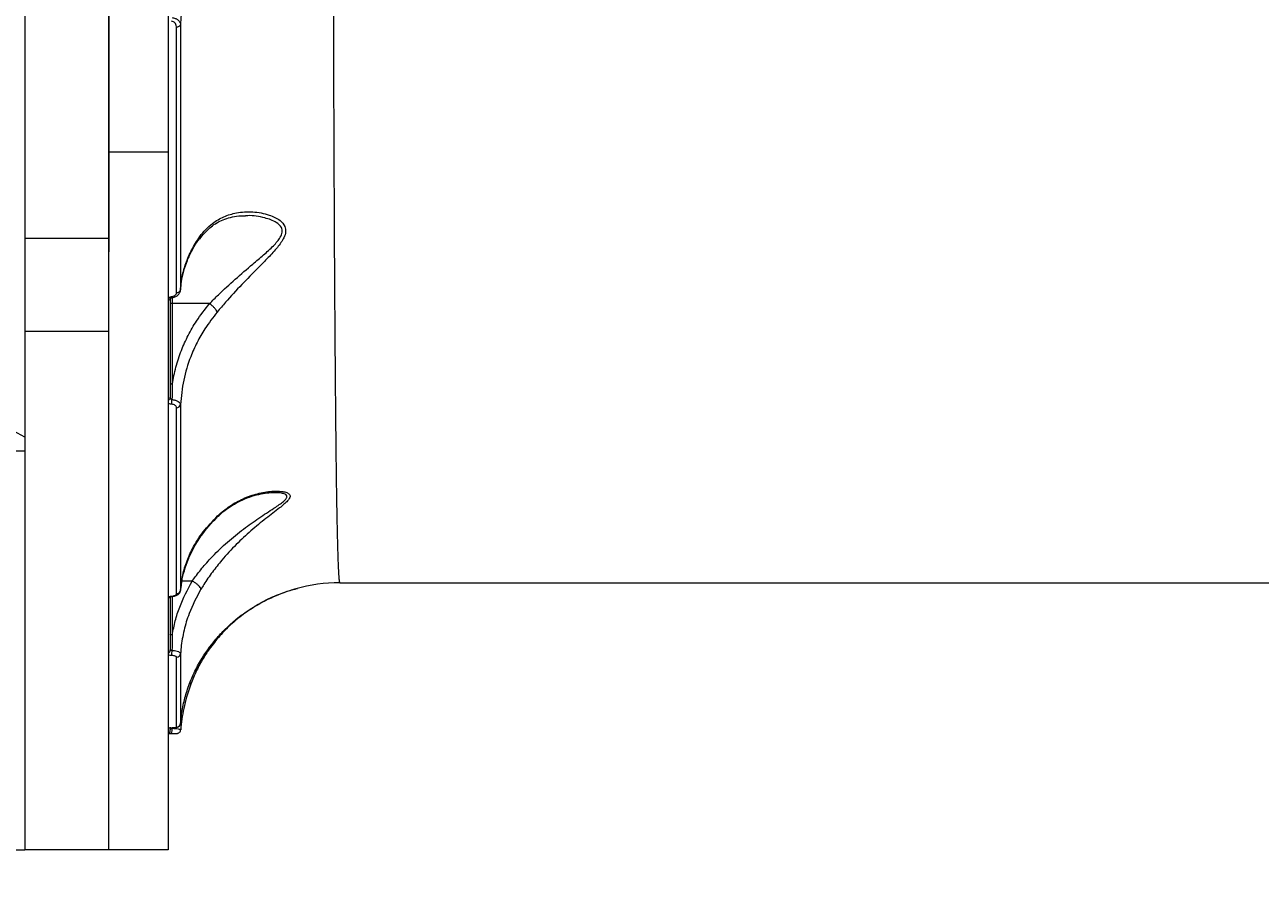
# Model space of a CAD drawing. Header units: millimetres. Extents: x -4688 to 6829, y -6350 to 4771.
# Drawn here: x 931.6 to 1241.4, y -171.3 to 45.8 of the extents above; entities that cross this region are included whole.
import ezdxf

# ---------------------------------------------------------------- set-up
doc = ezdxf.new("R2010")
doc.units = ezdxf.units.MM
for name, color, linetype in [('DIKOM_ОБЪЕКТ', 7, 'Continuous'), ('DIKOM_РАЗМЕР_ЗОНА', 7, 'Continuous'), ('DIKOM_РАЗМЕР_ОБЪЕКТА', 7, 'Continuous')]:
    doc.layers.add(name, color=color, linetype=linetype)
doc.styles.add('style1', font='arial.ttf', dxfattribs={"width": 0.8})
doc.dimstyles.new('1-50', dxfattribs={"dimtxt": 300, "dimasz": 200, "dimexe": 100, "dimexo": 0, "dimgap": 100, "dimtad": 1, "dimtxsty": 'style1', "dimcen": 200, "dimclrd": 7, "dimclre": 7, "dimclrt": 7, "dimadec": 1, "dimazin": 2, "dimtfac": 1, "dimtmove": 0, "dimatfit": 2, "dimfxl": 0, "dimlwd": 25, "dimlwe": 18, "dimarcsym": 0})

# ---------------------------------------------------------------- blocks, each defined once
blk = doc.blocks.new('*D9')
at = {"layer": 'Defpoints', "color": 0, "transparency": 16777216}
for p in [(2285.35, 2926.08), (233.68, -3329.73), (5655.58, -3329.73)]:
    blk.add_point(p, dxfattribs=at)
at = {"layer": 'DIKOM_РАЗМЕР_ОБЪЕКТА', "color": 7, "lineweight": 18, "transparency": 16777216}
for p, q in [((2285.35, 2926.08), (5755.58, 2926.08)), ((233.68, -3329.73), (5755.58, -3329.73))]:
    blk.add_line(p, q, dxfattribs=at)
at = {"layer": 'DIKOM_РАЗМЕР_ОБЪЕКТА', "color": 7, "lineweight": 25, "transparency": 16777216}
blk.add_line((5655.58, 2726.08), (5655.58, -3129.73), dxfattribs=at)
at = {"layer": 'DIKOM_РАЗМЕР_ОБЪЕКТА', "color": 7, "transparency": 16777216}
for points in [[(5622.24, 2726.08), (5688.91, 2726.08), (5655.58, 2926.08)], [(5622.24, -3129.73), (5688.91, -3129.73), (5655.58, -3329.73)]]:
    blk.add_solid(points, dxfattribs=at)
at = {"layer": 'DIKOM_РАЗМЕР_ОБЪЕКТА', "color": 7, "transparency": 16777216, "insert": (5402.4, -130.27), "char_height": 300, "attachment_point": 5, "rotation": 90, "style": 'style1'}
blk.add_mtext('6250', dxfattribs=at)
blk = doc.blocks.new('*D10')
at = {"layer": 'Defpoints', "color": 0, "transparency": 16777216}
for p in [(2960.09, 4770.95), (741.18, -5330.34), (6729.08, -5330.34)]:
    blk.add_point(p, dxfattribs=at)
at = {"layer": 'DIKOM_РАЗМЕР_ЗОНА', "color": 7, "lineweight": 18, "transparency": 16777216}
for p, q in [((2960.09, 4770.95), (6829.08, 4770.95)), ((741.18, -5330.34), (6829.08, -5330.34))]:
    blk.add_line(p, q, dxfattribs=at)
at = {"layer": 'DIKOM_РАЗМЕР_ЗОНА', "color": 7, "lineweight": 25, "transparency": 16777216}
blk.add_line((6729.08, 4570.95), (6729.08, -5130.34), dxfattribs=at)
at = {"layer": 'DIKOM_РАЗМЕР_ЗОНА', "color": 7, "transparency": 16777216}
for points in [[(6695.74, 4570.95), (6762.41, 4570.95), (6729.08, 4770.95)], [(6695.74, -5130.34), (6762.41, -5130.34), (6729.08, -5330.34)]]:
    blk.add_solid(points, dxfattribs=at)
at = {"layer": 'DIKOM_РАЗМЕР_ЗОНА', "color": 7, "transparency": 16777216, "insert": (6475.9, -93.77), "char_height": 300, "attachment_point": 5, "rotation": 90, "style": 'style1'}
blk.add_mtext('10100', dxfattribs=at)
blk = doc.blocks.new('*D11')
at = {"layer": 'Defpoints', "color": 0, "transparency": 16777216}
for p in [(3703.08, 2652.76), (-3188.42, -47.63), (-3188.42, -4921.77)]:
    blk.add_point(p, dxfattribs=at)
at = {"layer": 'DIKOM_РАЗМЕР_ОБЪЕКТА', "color": 7, "lineweight": 18, "transparency": 16777216}
for p, q in [((3703.08, 2652.76), (3703.08, -5021.77)), ((-3188.42, -47.63), (-3188.42, -5021.77))]:
    blk.add_line(p, q, dxfattribs=at)
at = {"layer": 'DIKOM_РАЗМЕР_ОБЪЕКТА', "color": 7, "lineweight": 25, "transparency": 16777216}
blk.add_line((3503.08, -4921.77), (-2988.42, -4921.77), dxfattribs=at)
at = {"layer": 'DIKOM_РАЗМЕР_ОБЪЕКТА', "color": 7, "transparency": 16777216}
for points in [[(-2988.42, -4888.44), (-2988.42, -4955.11), (-3188.42, -4921.77)], [(3503.08, -4888.44), (3503.08, -4955.11), (3703.08, -4921.77)]]:
    blk.add_solid(points, dxfattribs=at)
at = {"layer": 'DIKOM_РАЗМЕР_ОБЪЕКТА', "color": 7, "transparency": 16777216, "insert": (4.08, -4668.6), "char_height": 300, "attachment_point": 5, "style": 'style1'}
blk.add_mtext('6900', dxfattribs=at)
blk = doc.blocks.new('*D12')
at = {"layer": 'Defpoints', "color": 0, "transparency": 16777216}
for p in [(4937.72, 2926.08), (-4688.42, -671.13), (4937.72, -6249.77)]:
    blk.add_point(p, dxfattribs=at)
at = {"layer": 'DIKOM_РАЗМЕР_ЗОНА', "color": 7, "lineweight": 18, "transparency": 16777216}
for p, q in [((4937.72, 2926.08), (4937.72, -6349.77)), ((-4688.42, -671.13), (-4688.42, -6349.77))]:
    blk.add_line(p, q, dxfattribs=at)
at = {"layer": 'DIKOM_РАЗМЕР_ЗОНА', "color": 7, "lineweight": 25, "transparency": 16777216}
blk.add_line((-4488.42, -6249.77), (4737.72, -6249.77), dxfattribs=at)
at = {"layer": 'DIKOM_РАЗМЕР_ЗОНА', "color": 7, "transparency": 16777216}
for points in [[(-4488.42, -6216.44), (-4488.42, -6283.11), (-4688.42, -6249.77)], [(4737.72, -6216.44), (4737.72, -6283.11), (4937.72, -6249.77)]]:
    blk.add_solid(points, dxfattribs=at)
at = {"layer": 'DIKOM_РАЗМЕР_ЗОНА', "color": 7, "transparency": 16777216, "insert": (124.65, -5996.6), "char_height": 300, "attachment_point": 5, "style": 'style1'}
blk.add_mtext('9650', dxfattribs=at)

msp = doc.modelspace()

# ---------------------------------------------------------------- linework, layer by layer
at = {"layer": 'DIKOM_ОБЪЕКТ', "color": 7, "linetype": 'Continuous', "lineweight": 15}
for p, q in [((931.578, 266.361), (931.578, -96.715)), ((931.578, 102.983), (931.578, -7.808)), ((952.578, 102.983), (952.578, -7.808)), ((952.678, 88.316), (952.678, -3.864)), ((967.578, 58.9), (967.578, 13.9)), ((967.578, 13.9), (952.678, 13.9)), ((967.578, 13.9), (967.578, -161.127)), ((952.678, -3.864), (952.578, -3.864)), ((952.678, -3.864), (952.678, -11.1)), ((952.578, -7.808), (931.578, -7.808)), ((931.578, -7.808), (931.578, -31.1)), ((952.578, -7.808), (952.578, -31.1)), ((952.678, -11.1), (952.578, -11.1)), ((968.578, -22.636), (968.578, -24.103)), ((977.909, -24.103), (968.578, -24.103)), ((968.578, -24.103), (968.578, -44.303)), ((952.578, -31.1), (931.578, -31.1)), ((931.578, -31.1), (931.578, -161.127)), ((952.578, -31.1), (952.578, -161.127)), ((931.578, -61.127), (923.869, -61.127)), ((994.219, -71.559), (993.98, -71.562)), ((970.72, -96.062), (970.832, -95.101)), ((973.575, -93.719), (971.01, -93.719)), ((1010.582, -94.135), (1308.631, -94.135)), ((931.578, -96.715), (931.578, -161.116)), ((968.578, -97.552), (968.578, -107.225)), ((968.509, -130.494), (968.507, -130.637)), ((861.276, -161.127), (931.578, -161.127)), ((931.578, -161.127), (931.578, -161.116)), ((967.578, -161.127), (931.578, -161.127))]:
    msp.add_line(p, q, dxfattribs=at)
at = {"layer": 'DIKOM_ОБЪЕКТ', "color": 7, "linetype": 'Continuous', "lineweight": 15, "flags": 128}
for points in [[(969.634, 45.293), (969.821, 45.305), (970.002, 45.337), (970.169, 45.387), (970.316, 45.455), (970.439, 45.538), (970.533, 45.633), (970.594, 45.736), (970.62, 45.844)], [(968.578, -44.303), (968.48, -44.3), (968.386, -44.29), (968.3, -44.274), (968.224, -44.252), (968.162, -44.225), (968.116, -44.195), (968.087, -44.162), (968.078, -44.128)], [(968.379, -97.487), (968.402, -97.538), (968.423, -97.565), (968.434, -97.568)], [(968.578, -107.225), (968.48, -107.222), (968.386, -107.212), (968.3, -107.196), (968.224, -107.174), (968.162, -107.147), (968.116, -107.117), (968.087, -107.084), (968.078, -107.05)]]:
    msp.add_lwpolyline(points, dxfattribs=at)
at = {"layer": 'DIKOM_ОБЪЕКТ', "color": 7, "linetype": 'Continuous', "lineweight": 15}
for centre, radius, start, end in [((969.738, -20.446), 0.913, 263.78362, 346.83536), ((967.329, -22.573), 0.751, 289.29889, 354.85586), ((968.757, -22.363), 0.397, 181.19002, 221.56824), ((967.278, -47.575), 0.801, 291.96328, 356.44614), ((962.111, -48.037), 6.398, 348.22825, 358.54853), ((969.716, -49.311), 0.929, 265.43126, 349.90178), ((923.578, -69.127), 14, 55.1501, 88.80868), ((969.683, -95.906), 0.966, 268.18788, 353.93305), ((1010.578, -134.135), 40, 89.99537, 106.01084), ((967.128, -97.129), 0.968, 297.66452, 324.09066), ((967.13, -110.959), 0.948, 298.18245, 359.3371), ((964.313, -111.282), 4.197, 344.97754, 2.80138), ((969.674, -111.833), 0.981, 269.10863, 355.0382), ((969.677, -129.329), 0.998, 269.99915, 355.91542), ((967.078, -131.135), 1, 299.99603, 0.00042), ((966.149, -131.064), 2.395, 337.58801, 10.26682)]:
    msp.add_arc(centre, radius, start, end, dxfattribs=at)
for points, knots in [([(1008.68, 226.311), (1008.684, 219.342), (1008.692, 205.384), (1008.71, 184.729), (1008.731, 164.327), (1008.757, 144.19), (1008.787, 124.377), (1008.817, 107.386), (1008.846, 93.146), (1008.872, 81.479), (1008.9, 70.06), (1008.93, 59.234), (1008.96, 49.007), (1008.991, 39.345), (1009.023, 29.938), (1009.057, 20.983), (1009.092, 12.48), (1009.136, 2.506), (1009.192, -8.85), (1009.26, -20.879), (1009.332, -31.808), (1009.404, -41.388), (1009.479, -49.984), (1009.555, -57.561), (1009.64, -64.89), (1009.735, -71.803), (1009.841, -77.986), (1009.951, -83.07), (1010.06, -87.01), (1010.173, -90.02), (1010.286, -92.178), (1010.413, -93.597), (1010.509, -94.258), (1010.571, -94.089), (1010.578, -94.067)], [0, 0, 0, 0, 0.0394084, 0.0789395, 0.1185462, 0.1582776, 0.198557, 0.2389674, 0.2643647, 0.289762, 0.315291, 0.34082, 0.3640781, 0.3873361, 0.410695, 0.434054, 0.4559978, 0.4779626, 0.515538, 0.5532192, 0.5879134, 0.6226908, 0.6544662, 0.6863055, 0.7171133, 0.7547503, 0.7924932, 0.8272438, 0.8620775, 0.8939039, 0.9257941, 0.9566509, 0.9943816, 1, 1, 1, 1]), ([(984.948, 80.266), (983.959, 79.197), (981.266, 76.284), (977.63, 70.882), (974.756, 64.983), (972.898, 59.694), (971.737, 55.19), (970.926, 50.562), (970.722, 47.42), (970.62, 45.844)], [0, 0, 0, 0, 0.112802, 0.3073762, 0.5062352, 0.6276293, 0.7498295, 0.8744993, 1, 1, 1, 1]), ([(969.634, 45.293), (969.609, 45.503), (969.565, 45.871), (969.249, 46.309), (968.859, 46.603), (968.542, 46.675), (968.383, 46.711)], [0, 0, 0, 0, 0.3292165, 0.5797724, 0.7886019, 1, 1, 1, 1]), ([(968.509, 47.626), (968.773, 47.577), (969.291, 47.479), (969.952, 47.11), (970.439, 46.601), (970.607, 46.143), (970.618, 45.886), (970.62, 45.844)], [0, 0, 0, 0, 0.2233979, 0.4376682, 0.684978, 0.9488398, 1, 1, 1, 1]), ([(969.639, -21.353), (969.638, -16.291), (969.637, -6.153), (969.636, 10.164), (969.635, 27.227), (969.634, 39.265), (969.634, 45.293)], [0, 0, 0, 0, 0.2482503, 0.4971899, 0.7482385, 1, 1, 1, 1]), ([(970.62, 45.844), (970.621, 39.913), (970.622, 28.034), (970.623, 11.074), (970.625, -5.298), (970.626, -15.53), (970.627, -20.654)], [0, 0, 0, 0, 0.2482505, 0.4971902, 0.7482387, 1, 1, 1, 1]), ([(975.463, -7.968), (975.561, -7.818), (976.029, -7.103), (976.975, -6.036), (978.305, -4.785), (979.748, -3.789), (981.368, -3.026), (983.218, -2.444), (985.103, -2.097), (986.392, -2.083), (986.97, -2.077)], [0, 0, 0, 0, 0.0333981, 0.1586653, 0.2882474, 0.42092, 0.557436, 0.7044364, 0.8674016, 1, 1, 1, 1]), ([(975.487, -7.286), (975.97, -6.663), (976.946, -5.403), (978.945, -3.667), (981.515, -2.185), (984.928, -1.178), (988.805, -0.959), (992.092, -1.544), (994.338, -2.449), (995.785, -3.324), (996.859, -4.523), (997.113, -6.08), (996.527, -7.901), (994.949, -10.089), (992.635, -12.596), (989.601, -15.667), (985.953, -19.366), (982.496, -23.1), (980.538, -25.415), (979.846, -26.232)], [0, 0, 0, 0, 0.0443359, 0.0895887, 0.1599534, 0.2324657, 0.3224987, 0.4152107, 0.4503604, 0.4859282, 0.532942, 0.5664249, 0.5998052, 0.653098, 0.7102645, 0.7686664, 0.8578768, 0.9497899, 1, 1, 1, 1]), ([(977.935, -24.11), (977.937, -24.108), (978.656, -23.367), (980.723, -21.302), (984.357, -17.952), (988.205, -14.668), (991.462, -11.911), (993.539, -10.051), (994.925, -8.561), (995.772, -7.417), (996.274, -6.162), (995.991, -4.788), (994.83, -3.786), (993.31, -3.065), (990.943, -2.361), (988.758, -1.944), (987.148, -2.085), (986.975, -2.1)], [0, 0, 0, 0, 0.0002371, 0.0750745, 0.2093537, 0.3473439, 0.4317398, 0.5173981, 0.5544783, 0.5923434, 0.6371239, 0.6816456, 0.7464915, 0.7972628, 0.8488294, 0.9837309, 1, 1, 1, 1]), ([(970.627, -20.654), (970.629, -20.612), (970.703, -19.486), (971.008, -17.266), (971.935, -13.942), (973.36, -10.567), (974.775, -8.385), (975.487, -7.286)], [0, 0, 0, 0, 0.0088992, 0.2417853, 0.4772795, 0.7368246, 1, 1, 1, 1]), ([(970.687, -20.667), (970.739, -19.99), (970.861, -18.41), (971.422, -15.952), (972.298, -13.313), (973.513, -10.758), (974.542, -8.935), (975.25, -8.006), (975.361, -7.861)], [0, 0, 0, 0, 0.1525344, 0.3559351, 0.5592092, 0.7616284, 0.962694, 1, 1, 1, 1]), ([(975.487, -7.286), (975.488, -7.316), (975.489, -7.447), (975.465, -7.651), (975.358, -7.771), (975.311, -7.823)], [0, 0, 0, 0, 0.1404681, 0.6224618, 1, 1, 1, 1]), ([(968.36, -22.372), (968.525, -22.342), (968.855, -22.282), (969.262, -22.059), (969.542, -21.765), (969.634, -21.514), (969.638, -21.376), (969.639, -21.353)], [0, 0, 0, 0, 0.2376974, 0.4754976, 0.7137247, 0.9520118, 1, 1, 1, 1]), ([(968.459, -22.619), (968.502, -22.617), (968.85, -22.596), (969.444, -22.386), (970.114, -21.931), (970.504, -21.325), (970.671, -20.85), (970.627, -20.626), (970.626, -20.623)], [0, 0, 0, 0, 0.0382879, 0.3059491, 0.5507532, 0.7804847, 0.9965703, 1, 1, 1, 1]), ([(967.578, -22.644), (967.675, -22.585), (967.899, -22.448), (968.193, -22.399), (968.36, -22.372)], [0, 0, 0, 0, 0.4330315, 1, 1, 1, 1]), ([(968.043, -22.78), (968.045, -22.778), (968.048, -22.773), (968.12, -22.722), (968.244, -22.669), (968.414, -22.626), (968.543, -22.622), (968.605, -22.62)], [0, 0, 0, 0, 0.2046753, 0.3966706, 0.5871034, 0.8018887, 1, 1, 1, 1]), ([(968.078, -22.641), (968.078, -26.978), (968.078, -35.661), (968.078, -43.634), (968.078, -47.624)], [0, 0, 0, 0, 0.49945, 1, 1, 1, 1]), ([(968.578, -24.103), (968.521, -24.101), (968.409, -24.097), (968.259, -24.068), (968.145, -24.024), (968.093, -23.979), (968.079, -23.948), (968.078, -23.935), (968.078, -23.931)], [0, 0, 0, 0, 0.2146449, 0.4292897, 0.6439376, 0.8585921, 0.9552035, 1, 1, 1, 1]), ([(968.578, -44.303), (968.849, -42.88), (969.395, -40.018), (970.766, -35.937), (972.507, -32.07), (974.779, -28.076), (976.78, -25.536), (977.909, -24.103)], [0, 0, 0, 0, 0.194812, 0.3916447, 0.5750678, 0.7602136, 1, 1, 1, 1]), ([(977.909, -24.103), (977.914, -24.103), (977.922, -24.104), (977.931, -24.107), (977.934, -24.11), (977.935, -24.11)], [0, 0, 0, 0, 0.5058023, 0.9179531, 1, 1, 1, 1]), ([(979.846, -26.232), (979.841, -26.219), (979.793, -26.082), (979.616, -25.761), (979.179, -25.218), (978.594, -24.632), (978.155, -24.284), (977.935, -24.11)], [0, 0, 0, 0, 0.0262315, 0.2630996, 0.508735, 0.7543675, 1, 1, 1, 1]), ([(979.846, -26.232), (978.777, -27.604), (976.895, -30.021), (974.751, -33.831), (972.852, -38.1), (971.241, -43.321), (970.836, -47.408), (970.631, -49.474)], [0, 0, 0, 0, 0.2022624, 0.3564052, 0.5119926, 0.7532487, 1, 1, 1, 1]), ([(968.578, -44.303), (968.57, -44.616), (968.537, -45.912), (968.52, -47.212), (968.507, -48.199)], [0, 0, 0, 0, 0.2408328, 1, 1, 1, 1]), ([(968.374, -49.342), (968.186, -49.317), (967.881, -49.276), (967.661, -49.147), (967.578, -49.098)], [0, 0, 0, 0, 0.618844, 1, 1, 1, 1]), ([(968.078, -47.624), (968.083, -47.693), (968.094, -47.826), (968.182, -48.004), (968.307, -48.128), (968.425, -48.184), (968.489, -48.196), (968.507, -48.199)], [0, 0, 0, 0, 0.2735627, 0.5342681, 0.7688214, 0.93412, 1, 1, 1, 1]), ([(969.642, -50.238), (969.625, -50.132), (969.591, -49.919), (969.32, -49.64), (968.925, -49.437), (968.58, -49.36), (968.395, -49.344), (968.374, -49.342)], [0, 0, 0, 0, 0.2486747, 0.49752, 0.7389377, 0.9703205, 1, 1, 1, 1]), ([(968.507, -48.199), (968.542, -48.202), (968.849, -48.232), (969.421, -48.35), (970.082, -48.643), (970.539, -49.035), (970.601, -49.328), (970.631, -49.474)], [0, 0, 0, 0, 0.0300202, 0.263948, 0.5066423, 0.7544466, 1, 1, 1, 1]), ([(970.631, -49.474), (970.632, -53.452), (970.634, -61.418), (970.636, -72.346), (970.639, -82.489), (970.641, -90.281), (970.643, -94.557), (970.644, -96.008)], [0, 0, 0, 0, 0.2200461, 0.4406213, 0.6628108, 0.8855451, 1, 1, 1, 1]), ([(969.652, -96.872), (969.652, -95.417), (969.651, -91.167), (969.649, -83.423), (969.646, -73.313), (969.644, -62.331), (969.643, -54.272), (969.642, -50.238)], [0, 0, 0, 0, 0.1144542, 0.33450033, 0.55507555, 0.77726537, 1, 1, 1, 1]), ([(979.944, -77.347), (980.95, -76.487), (982.988, -74.744), (986.384, -72.937), (989.969, -71.68), (993.29, -71.129), (995.675, -71.14), (997.085, -71.41), (997.934, -71.805), (998.258, -72.52), (997.649, -73.473), (996.607, -74.45), (994.859, -75.874), (992.039, -77.996), (988.318, -81.03), (984.56, -84.511), (981.307, -88.031), (978.599, -91.449), (976.883, -93.927), (975.996, -95.372), (975.756, -95.765)], [0, 0, 0, 0, 0.0704036, 0.1427031, 0.2195593, 0.2979651, 0.3555927, 0.3848666, 0.4149661, 0.4491209, 0.4886795, 0.5172627, 0.546521, 0.6240214, 0.7036981, 0.7828119, 0.8640045, 0.920468, 0.9784132, 1, 1, 1, 1]), ([(973.583, -93.721), (973.583, -93.72), (973.833, -93.359), (974.777, -92.038), (976.59, -89.758), (979.437, -86.654), (982.901, -83.423), (986.843, -80.294), (990.808, -77.535), (993.794, -75.639), (995.706, -74.336), (996.712, -73.557), (997.213, -72.978), (997.372, -72.489), (997.265, -72.22), (996.875, -71.913), (996.227, -71.688), (995.251, -71.523), (994.513, -71.549), (994.219, -71.559)], [0, 0, 0, 0, 0.0000496, 0.0326804, 0.1195966, 0.2087063, 0.331664, 0.4576669, 0.5769773, 0.6986292, 0.7405351, 0.7832422, 0.825432, 0.8383373, 0.8763174, 0.8853426, 0.9271887, 0.9709996, 1, 1, 1, 1]), ([(979.821, -77.718), (980.159, -77.39), (981.08, -76.497), (982.699, -75.282), (984.682, -74.042), (986.828, -73.03), (989.114, -72.228), (991.292, -71.731), (993.02, -71.524), (993.903, -71.519), (994.22, -71.517)], [0, 0, 0, 0, 0.0760289, 0.2069972, 0.3448009, 0.4883996, 0.6393955, 0.7946636, 0.9264804, 1, 1, 1, 1]), ([(970.644, -96.008), (970.769, -94.885), (971.029, -92.556), (972.038, -89.068), (973.711, -85.257), (976.21, -81.239), (978.69, -78.654), (979.944, -77.347)], [0, 0, 0, 0, 0.1665418, 0.3455483, 0.526757, 0.7607811, 1, 1, 1, 1]), ([(979.944, -77.347), (979.937, -77.373), (979.903, -77.491), (979.824, -77.569), (979.762, -77.63)], [0, 0, 0, 0, 0.22205262, 1, 1, 1, 1]), ([(970.832, -95.101), (970.874, -94.69), (971.01, -93.351), (971.571, -91.101), (972.501, -88.369), (973.753, -85.695), (975.288, -83.104), (977.12, -80.641), (978.651, -78.844), (979.65, -77.923), (979.862, -77.728)], [0, 0, 0, 0, 0.065836, 0.2144574, 0.3640808, 0.514138, 0.6638831, 0.8127181, 0.9601551, 1, 1, 1, 1]), ([(968.434, -97.564), (968.467, -97.563), (968.784, -97.554), (969.387, -97.425), (970.034, -97.133), (970.458, -96.674), (970.649, -96.267), (970.627, -96.031), (970.621, -95.969)], [0, 0, 0, 0, 0.0297483, 0.2864651, 0.572673, 0.7641694, 0.938086, 1, 1, 1, 1]), ([(968.578, -107.225), (968.808, -106.046), (969.27, -103.678), (970.722, -99.072), (972.438, -95.854), (973.575, -93.719)], [0, 0, 0, 0, 0.2504012, 0.5028662, 1, 1, 1, 1]), ([(975.756, -95.765), (974.682, -97.774), (972.913, -101.081), (971.449, -106.07), (970.845, -109.449), (970.691, -111.416), (970.652, -111.918)], [0, 0, 0, 0, 0.3957843, 0.6516337, 0.9109959, 1, 1, 1, 1]), ([(999.851, -95.599), (999.587, -95.674), (999.067, -95.82), (997.244, -96.382), (994.609, -97.351), (991.076, -99.019), (987.355, -101.271), (983.855, -104.003), (980.756, -107.057), (978.303, -110.053), (976.261, -113.136), (974.539, -116.28), (973.659, -118.454), (973.194, -119.603)], [0, 0, 0, 0, 0.0523535, 0.1026422, 0.2085654, 0.316918, 0.4371937, 0.5599066, 0.65626, 0.7550155, 0.8319713, 0.9111691, 1, 1, 1, 1]), ([(973.575, -93.719), (973.577, -93.719), (973.579, -93.72), (973.582, -93.721), (973.583, -93.721)], [0, 0, 0, 0, 0.6563392, 1, 1, 1, 1]), ([(975.756, -95.765), (975.756, -95.749), (975.757, -95.678), (975.703, -95.481), (975.463, -95.117), (974.968, -94.634), (974.317, -94.139), (973.827, -93.86), (973.583, -93.721)], [0, 0, 0, 0, 0.035214, 0.1540698, 0.365553, 0.5770355, 0.7885178, 1, 1, 1, 1]), ([(986.313, -101.974), (987.702, -101.034), (990.512, -99.132), (994.318, -97.381), (997.051, -96.39), (998.651, -95.901), (999.653, -95.631), (999.893, -95.575), (1000.005, -95.549)], [0, 0, 0, 0, 0.2688403, 0.5438206, 0.7273186, 0.8203896, 0.9156708, 1, 1, 1, 1]), ([(967.578, -97.652), (967.684, -97.615), (967.915, -97.532), (968.216, -97.503), (968.379, -97.487)], [0, 0, 0, 0, 0.4588596, 1, 1, 1, 1]), ([(967.862, -97.692), (967.861, -97.693), (967.853, -97.699), (967.889, -97.676), (967.985, -97.641), (968.162, -97.598), (968.324, -97.572), (968.424, -97.57), (968.435, -97.569)], [0, 0, 0, 0, 0.0271052, 0.2181041, 0.4449532, 0.6800476, 0.9636828, 1, 1, 1, 1]), ([(968.078, -97.707), (968.078, -100.037), (968.078, -104.88), (968.078, -108.89), (968.078, -110.97)], [0, 0, 0, 0, 0.4811527, 1, 1, 1, 1]), ([(968.379, -97.487), (968.538, -97.471), (968.856, -97.438), (969.252, -97.312), (969.533, -97.144), (969.643, -96.988), (969.65, -96.895), (969.652, -96.872)], [0, 0, 0, 0, 0.2256675, 0.4513623, 0.6801796, 0.9175966, 1, 1, 1, 1]), ([(970.673, -129.4), (970.714, -128.927), (970.861, -127.244), (971.36, -124.358), (972.361, -120.756), (973.77, -117.189), (975.978, -112.951), (978.711, -109.094), (981.879, -105.688), (984.185, -103.593), (985.743, -102.408), (986.313, -101.974)], [0, 0, 0, 0, 0.04656222, 0.16565049, 0.28550423, 0.40781965, 0.53101852, 0.73277804, 0.83595405, 0.93988378, 1, 1, 1, 1]), ([(968.578, -107.225), (968.569, -107.538), (968.536, -108.819), (968.519, -110.105), (968.506, -111.077)], [0, 0, 0, 0, 0.2435998, 1, 1, 1, 1]), ([(968.078, -110.97), (968.083, -110.983), (968.094, -111.009), (968.18, -111.042), (968.307, -111.066), (968.425, -111.075), (968.493, -111.077), (968.506, -111.077)], [0, 0, 0, 0, 0.2371772, 0.4742074, 0.7107529, 0.9465992, 1, 1, 1, 1]), ([(968.506, -111.077), (968.569, -111.082), (968.91, -111.107), (969.502, -111.198), (970.138, -111.394), (970.57, -111.645), (970.624, -111.827), (970.652, -111.918)], [0, 0, 0, 0, 0.05421982, 0.29109556, 0.52763655, 0.76373355, 1, 1, 1, 1]), ([(968.367, -112.37), (968.33, -112.368), (968.127, -112.359), (967.832, -112.328), (967.645, -112.272), (967.578, -112.252)], [0, 0, 0, 0, 0.12678847, 0.68627174, 1, 1, 1, 1]), ([(969.659, -112.814), (969.642, -112.763), (969.609, -112.662), (969.349, -112.527), (968.967, -112.425), (968.61, -112.381), (968.405, -112.372), (968.367, -112.37)], [0, 0, 0, 0, 0.2363546, 0.4725827, 0.7091512, 0.9458514, 1, 1, 1, 1]), ([(969.677, -130.327), (969.675, -129.535), (969.672, -127.949), (969.667, -124.077), (969.663, -119.194), (969.66, -114.943), (969.659, -112.814)], [0, 0, 0, 0, 0.2482523, 0.4971932, 0.7482405, 1, 1, 1, 1]), ([(970.652, -111.918), (970.653, -114.014), (970.656, -118.213), (970.661, -123.085), (970.667, -126.991), (970.671, -128.596), (970.673, -129.4)], [0, 0, 0, 0, 0.2482526, 0.4971936, 0.7482408, 1, 1, 1, 1]), ([(973.194, -119.603), (972.529, -121.614), (971.296, -125.34), (970.88, -129.219), (970.689, -131.005)], [0, 0, 0, 0, 0.5395119, 1, 1, 1, 1]), ([(973.194, -119.603), (973.199, -119.589), (973.232, -119.497), (973.232, -119.356), (973.098, -119.203), (973.063, -119.162)], [0, 0, 0, 0, 0.1166537, 0.7669952, 1, 1, 1, 1]), ([(968.42, -130.49), (968.425, -130.49), (968.608, -130.49), (968.967, -130.475), (969.458, -130.434), (969.766, -130.386), (970.08, -130.277), (970.349, -130.106), (970.564, -129.829), (970.677, -129.554), (970.663, -129.383), (970.659, -129.336)], [0, 0, 0, 0, 0.0040073, 0.159993, 0.3254758, 0.5430429, 0.6403043, 0.7472865, 0.8478573, 0.9575622, 1, 1, 1, 1]), ([(967.578, -130.529), (967.589, -130.528), (967.688, -130.515), (967.968, -130.498), (968.262, -130.49), (968.409, -130.487)], [0, 0, 0, 0, 0.06291868, 0.53071288, 1, 1, 1, 1]), ([(967.578, -130.539), (967.608, -130.535), (967.707, -130.522), (967.988, -130.503), (968.29, -130.491), (968.462, -130.491), (968.501, -130.491)], [0, 0, 0, 0, 0.1732769, 0.5609718, 0.9000265, 1, 1, 1, 1]), ([(968.371, -131.978), (968.371, -131.978), (968.231, -131.978), (967.958, -131.979), (967.392, -131.993), (967.958, -131.979), (968.231, -131.978), (968.371, -131.978)], [0, 0, 0, 0, 0.1280861, 0.2561723, 0.5, 0.7438277, 1, 1, 1, 1]), ([(968.078, -130.32), (968.078, -130.572), (968.078, -131.119), (968.078, -131.031), (968.078, -130.984)], [0, 0, 0, 0, 0.4614056, 1, 1, 1, 1]), ([(968.078, -131.018), (968.084, -130.973), (968.095, -130.884), (968.186, -130.766), (968.313, -130.684), (968.43, -130.647), (968.49, -130.639), (968.507, -130.637)], [0, 0, 0, 0, 0.29172518, 0.56726962, 0.80365173, 0.94411799, 1, 1, 1, 1]), ([(968.409, -130.487), (968.553, -130.483), (968.841, -130.476), (969.202, -130.45), (969.485, -130.413), (969.65, -130.371), (969.669, -130.34), (969.677, -130.327)], [0, 0, 0, 0, 0.188925, 0.3774349, 0.5791838, 0.8164502, 1, 1, 1, 1]), ([(968.491, -131.976), (968.579, -131.976), (968.854, -131.975), (969.257, -131.966), (969.584, -131.952), (969.75, -131.94), (969.917, -131.912), (970.108, -131.849), (970.326, -131.722), (970.537, -131.495), (970.67, -131.234), (970.672, -131.06), (970.673, -131.003)], [0, 0, 0, 0, 0.0801151, 0.2479618, 0.4346971, 0.557271, 0.6200666, 0.6734851, 0.7488039, 0.8456921, 0.9490845, 1, 1, 1, 1]), ([(968.507, -130.637), (968.794, -130.652), (969.386, -130.683), (970.105, -130.774), (970.602, -130.887), (970.66, -130.966), (970.689, -131.005)], [0, 0, 0, 0, 0.2380039, 0.4906779, 0.7462862, 1, 1, 1, 1])]:
    msp.add_open_spline(points, degree=3, knots=knots, dxfattribs=at)

# ---------------------------------------------------------------- dimensions: what is measured, and where the dimension line sits
at = {"layer": 'DIKOM_РАЗМЕР_ЗОНА'}
dim = msp.add_linear_dim(base=(6729.076, -5330.338), p1=(2960.09, 4770.953), p2=(741.185, -5330.338), angle=90, text='10100', dimstyle='1-50', dxfattribs=at)
dim.commit()
dim.dimension.update_dxf_attribs({"geometry": '*D10', "text_midpoint": (6729.076, -93.775), "dimtype": 160})
dim = msp.add_linear_dim(base=(4937.725, -6249.775), p1=(-4688.422, -671.127), p2=(4937.725, 2926.075), text='9650', dimstyle='1-50', dxfattribs=at)
dim.commit()
dim.dimension.update_dxf_attribs({"geometry": '*D12', "text_midpoint": (124.651, -6249.775), "dimtype": 160})
at = {"layer": 'DIKOM_РАЗМЕР_ОБЪЕКТА'}
dim = msp.add_linear_dim(base=(5655.576, -3329.729), p1=(2285.35, 2926.075), p2=(233.685, -3329.729), angle=90, text='6250', dimstyle='1-50', dxfattribs=at)
dim.commit()
dim.dimension.update_dxf_attribs({"geometry": '*D9', "text_midpoint": (5655.576, -130.275), "dimtype": 160})
dim = msp.add_linear_dim(base=(-3188.422, -4921.775), p1=(3703.085, 2652.764), p2=(-3188.422, -47.627), text='6900', dimstyle='1-50', dxfattribs=at)
dim.commit()
dim.dimension.update_dxf_attribs({"geometry": '*D11', "text_midpoint": (4.076, -4921.775), "dimtype": 160})

doc.saveas('drawing.dxf')
